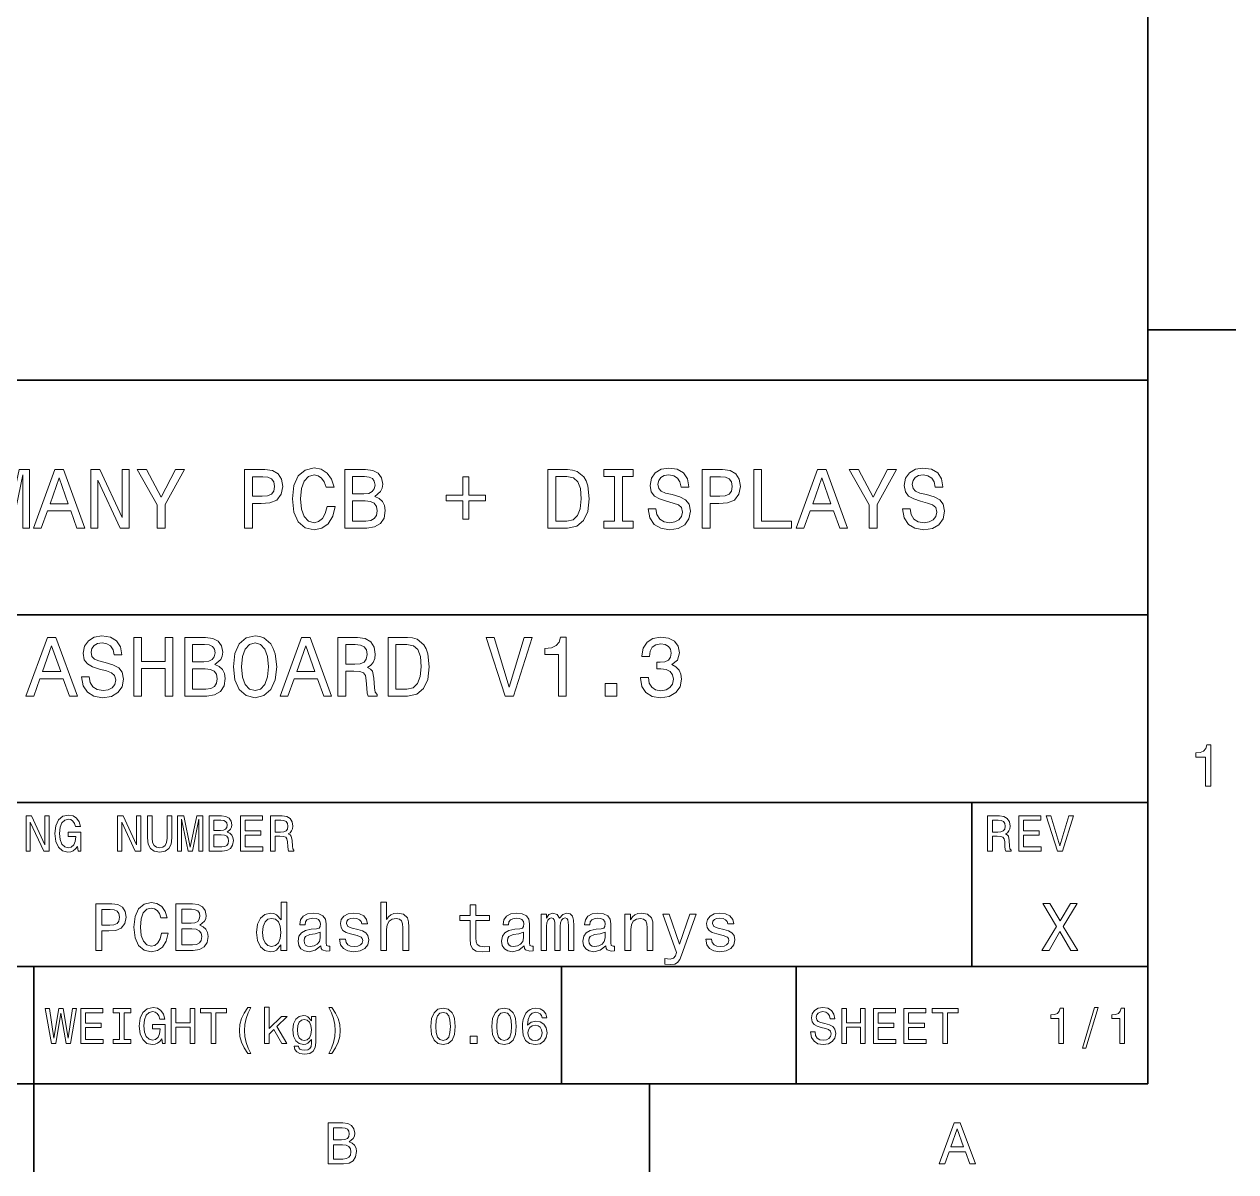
# Model space of a CAD drawing. Extents: x 0 to 420, y 0 to 297.
# Drawn here: x 314.2 to 417.5, y 2.5 to 100.4 of the extents above; entities that cross this region are included whole.
import ezdxf

# ---------------------------------------------------------------- set-up
doc = ezdxf.new("R2010")
doc.units = 0

msp = doc.modelspace()

# ---------------------------------------------------------------- linework, layer by layer
at = {"color": 7, "lineweight": 35}
for p, q in [((410, 10), (410, 287)), ((220, 70), (410, 70)), ((410, 70), (410, 10)), ((285, 50), (410, 50)), ((220, 34), (410, 34)), ((285, 20), (410, 20)), ((10, 10), (410, 10)), ((220, 10), (410, 10))]:
    msp.add_line(p, q, dxfattribs=at)
at = {"color": 7, "lineweight": 35, "ltscale": 0.1875}
for p, q in [((410, 74.300003), (417.5, 74.300003)), ((315, 10), (315, 2.5)), ((367.5, 10), (367.5, 2.5))]:
    msp.add_line(p, q, dxfattribs=at)
at = {"color": 7, "lineweight": 35, "ltscale": 0.35}
msp.add_line((395, 20), (395, 34), dxfattribs=at)
at = {"color": 7, "lineweight": 35, "ltscale": 0.25}
for p, q in [((315, 10), (315, 20)), ((360, 10), (360, 20)), ((380, 10), (380, 20))]:
    msp.add_line(p, q, dxfattribs=at)
at = {"color": 7, "lineweight": 13}
for points in [[(311.001434, 57.381123), (311.556213, 57.381123), (311.556213, 61.920029), (312.492798, 57.381123), (313.112396, 57.381123), (314.041779, 61.920029), (314.041779, 57.381123), (314.60376, 57.381123), (314.60376, 62.381123), (313.724792, 62.381123), (312.802582, 57.971901), (311.887604, 62.381123), (311.001434, 62.381123)], [(314.949585, 57.381123), (315.612396, 57.381123), (316.138336, 58.850864), (318.134003, 58.850864), (318.659943, 57.381123), (319.337189, 57.381123), (317.507202, 62.388329), (316.772339, 62.388329)], [(319.83429, 57.381123), (320.432281, 57.381123), (320.432281, 61.480545), (322.348694, 57.381123), (323.119598, 57.381123), (323.119598, 62.381123), (322.514404, 62.381123), (322.514404, 58.2817), (320.619598, 62.381123), (319.83429, 62.381123)], [(326.188751, 57.381123), (326.188751, 59.405617), (327.831421, 62.388329), (327.082123, 62.388329), (325.850159, 60.018009), (324.60376, 62.388329), (323.804047, 62.388329), (325.518738, 59.362389), (325.518738, 57.381123)], [(332.968292, 57.381123), (333.631134, 57.381123), (333.631134, 59.492073), (334.365997, 59.492073), (335.108063, 59.528095), (335.698853, 59.780258), (336.080688, 60.270172), (336.210388, 60.940201), (336.109497, 61.559795), (335.82132, 62.013687), (335.345825, 62.287464), (334.697418, 62.381123), (332.968292, 62.381123)], [(339.992798, 59.239914), (339.848694, 58.634724), (339.610962, 58.20245), (339.279541, 57.935879), (338.890503, 57.849422), (338.42218, 57.979107), (338.054749, 58.368153), (337.809814, 59.002159), (337.73056, 59.881123), (337.809814, 60.75288), (338.047546, 61.394089), (338.414978, 61.783138), (338.890503, 61.920029), (339.236328, 61.84798), (339.531708, 61.646252), (339.762238, 61.322044), (339.920746, 60.875359), (340.605194, 60.875359), (340.389038, 61.559795), (340.014404, 62.078529), (339.502869, 62.402737), (338.890503, 62.518009), (338.126801, 62.337894), (337.543213, 61.833572), (337.168579, 61.005043), (337.03891, 59.881123), (337.168579, 58.757202), (337.543213, 57.928673), (338.126801, 57.417145), (338.890503, 57.244236), (339.560516, 57.381123), (340.100861, 57.762966), (340.482727, 58.389767), (340.684448, 59.239914)], [(344.063416, 60.082851), (344.567719, 60.500717), (344.697418, 60.7817), (344.740631, 61.127522), (344.646973, 61.667866), (344.365997, 62.056915), (343.912109, 62.294666), (343.278107, 62.381123), (341.498566, 62.381123), (341.498566, 57.381123), (343.378967, 57.381123), (344.049011, 57.481987), (344.546112, 57.777374), (344.855896, 58.245674), (344.963989, 58.879681), (344.899139, 59.304752), (344.726227, 59.65778), (344.445251, 59.917145)], [(360.504333, 62.381123), (358.840057, 62.381123), (358.840057, 57.381123), (360.504333, 57.381123), (361.289642, 57.539623), (361.873199, 58.022331), (362.233429, 58.807636), (362.363129, 59.881123), (362.247864, 60.976223), (362.10376, 61.408501), (361.902039, 61.754322), (361.318451, 62.222622), (360.936615, 62.337894)], [(364.517303, 57.986309), (363.595123, 57.986309), (363.595123, 57.381123), (366.102325, 57.381123), (366.102325, 57.986309), (365.180115, 57.986309), (365.180115, 61.775936), (366.102325, 61.775936), (366.102325, 62.381123), (363.595123, 62.381123), (363.595123, 61.775936), (364.517303, 61.775936)], [(368.047546, 59.030979), (367.391937, 59.030979), (367.536041, 58.267288), (367.896271, 57.70533), (368.451019, 57.366714), (369.200317, 57.244236), (369.942383, 57.359509), (370.497131, 57.67651), (370.850159, 58.17363), (370.979858, 58.82925), (370.871765, 59.420029), (370.569183, 59.801872), (370.079254, 60.054031), (369.423645, 60.241352), (368.861694, 60.378242), (368.494263, 60.536743), (368.285309, 60.767288), (368.220459, 61.127522), (368.285309, 61.451729), (368.472626, 61.696686), (368.760803, 61.862389), (369.157074, 61.920029), (369.560547, 61.84798), (369.877533, 61.653458), (370.086456, 61.32925), (370.187317, 60.889767), (370.842957, 60.889767), (370.842957, 60.904179), (370.727661, 61.581409), (370.389069, 62.085732), (369.855927, 62.402737), (369.135468, 62.510807), (368.487061, 62.402737), (367.982727, 62.100143), (367.658508, 61.631844), (367.543243, 61.026657), (367.636902, 60.486309), (367.910675, 60.118874), (368.342957, 59.873917), (368.933716, 59.6866), (369.517303, 59.520893), (369.956787, 59.362389), (370.223358, 59.131844), (370.317017, 58.757202), (370.23056, 58.375359), (370.007202, 58.087173), (369.66861, 57.907059), (369.229126, 57.849422), (368.739197, 57.928673), (368.364563, 58.159222), (368.126831, 58.533859)], [(372.002899, 57.381123), (372.66571, 57.381123), (372.66571, 59.492073), (373.400574, 59.492073), (374.14267, 59.528095), (374.733429, 59.780258), (375.115295, 60.270172), (375.244965, 60.940201), (375.144104, 61.559795), (374.855927, 62.013687), (374.380432, 62.287464), (373.731995, 62.381123), (372.002899, 62.381123)], [(376.397705, 57.381123), (379.610962, 57.381123), (379.610962, 57.986309), (377.060516, 57.986309), (377.060516, 62.381123), (376.397705, 62.381123)], [(380.007202, 57.381123), (380.670044, 57.381123), (381.195984, 58.850864), (383.19165, 58.850864), (383.71759, 57.381123), (384.394836, 57.381123), (382.56485, 62.388329), (381.829987, 62.388329)], [(386.909241, 57.381123), (386.909241, 59.405617), (388.55188, 62.388329), (387.802612, 62.388329), (386.570618, 60.018009), (385.324219, 62.388329), (384.524506, 62.388329), (386.239197, 59.362389), (386.239197, 57.381123)], [(389.733429, 59.030979), (389.07782, 59.030979), (389.221893, 58.267288), (389.582123, 57.70533), (390.136902, 57.366714), (390.886169, 57.244236), (391.628235, 57.359509), (392.182983, 57.67651), (392.536011, 58.17363), (392.66571, 58.82925), (392.557648, 59.420029), (392.255035, 59.801872), (391.765137, 60.054031), (391.109497, 60.241352), (390.547546, 60.378242), (390.180115, 60.536743), (389.971191, 60.767288), (389.906342, 61.127522), (389.971191, 61.451729), (390.158508, 61.696686), (390.446686, 61.862389), (390.842957, 61.920029), (391.246399, 61.84798), (391.563416, 61.653458), (391.772339, 61.32925), (391.873199, 60.889767), (392.528809, 60.889767), (392.528809, 60.904179), (392.413544, 61.581409), (392.074921, 62.085732), (391.541779, 62.402737), (390.82132, 62.510807), (390.172913, 62.402737), (389.668579, 62.100143), (389.344391, 61.631844), (389.229126, 61.026657), (389.322754, 60.486309), (389.596558, 60.118874), (390.028809, 59.873917), (390.619598, 59.6866), (391.203186, 59.520893), (391.642639, 59.362389), (391.909241, 59.131844), (392.002869, 58.757202), (391.916443, 58.375359), (391.693085, 58.087173), (391.354462, 57.907059), (390.914978, 57.849422), (390.425079, 57.928673), (390.050415, 58.159222), (389.812683, 58.533859)], [(316.368866, 59.463257), (317.139771, 61.667866), (317.910675, 59.463257)], [(334.517303, 61.76873), (334.949585, 61.725502), (335.266571, 61.588615), (335.453888, 61.336452), (335.518738, 60.940201), (335.446686, 60.522331), (335.252167, 60.270172), (334.920746, 60.140488), (334.466858, 60.104465), (333.631134, 60.104465), (333.631134, 61.76873)], [(343.141205, 60.306194), (342.161377, 60.306194), (342.161377, 61.783138), (343.198853, 61.783138), (343.587891, 61.739914), (343.861664, 61.610229), (344.027374, 61.386887), (344.085022, 61.055473), (344.020172, 60.72406), (343.84726, 60.493515), (343.55188, 60.349422)], [(351.585022, 61.761528), (351.585022, 60.198124), (350.158508, 60.198124), (350.158508, 59.701008), (351.585022, 59.701008), (351.585022, 58.137608), (352.089355, 58.137608), (352.089355, 59.701008), (353.508667, 59.701008), (353.508667, 60.198124), (352.089355, 60.198124), (352.089355, 61.761528)], [(360.453888, 61.783138), (361.001465, 61.675072), (361.376099, 61.343658), (361.599426, 60.75288), (361.671478, 59.881123), (361.592224, 59.038181), (361.368896, 58.447407), (360.98703, 58.094379), (360.453888, 57.979107), (359.510101, 57.979107), (359.510101, 61.783138)], [(373.55188, 61.76873), (373.984161, 61.725502), (374.301147, 61.588615), (374.488464, 61.336452), (374.553314, 60.940201), (374.481262, 60.522331), (374.286743, 60.270172), (373.955353, 60.140488), (373.501465, 60.104465), (372.66571, 60.104465), (372.66571, 61.76873)], [(381.426514, 59.463257), (382.197418, 61.667866), (382.968323, 59.463257)], [(343.299713, 57.979107), (342.161377, 57.979107), (342.161377, 59.701008), (343.234863, 59.701008), (343.688751, 59.650574), (344.01297, 59.499279), (344.207489, 59.239914), (344.272339, 58.865273), (344.207489, 58.469017), (344.027374, 58.195244), (343.724792, 58.029537)], [(314.315552, 43.061958), (314.978394, 43.061958), (315.504333, 44.5317), (317.5, 44.5317), (318.02594, 43.061958), (318.703156, 43.061958), (316.873199, 48.069164), (316.138336, 48.069164)], [(319.70462, 44.711815), (319.048981, 44.711815), (319.193085, 43.948124), (319.553314, 43.386166), (320.108063, 43.04755), (320.857361, 42.925072), (321.599426, 43.040344), (322.154175, 43.357346), (322.507202, 43.854465), (322.636902, 44.510086), (322.528809, 45.100864), (322.226227, 45.482708), (321.736298, 45.734871), (321.080688, 45.922188), (320.518738, 46.059074), (320.151306, 46.217579), (319.942352, 46.448124), (319.877533, 46.808357), (319.942352, 47.132565), (320.129669, 47.377522), (320.417877, 47.543228), (320.814117, 47.600864), (321.21759, 47.528816), (321.534576, 47.334293), (321.74353, 47.010086), (321.844391, 46.570602), (322.5, 46.570602), (322.5, 46.585014), (322.384735, 47.262245), (322.046112, 47.766571), (321.51297, 48.083572), (320.792511, 48.191643), (320.144104, 48.083572), (319.639771, 47.780979), (319.315552, 47.312679), (319.200287, 46.707493), (319.293945, 46.167145), (319.567719, 45.799709), (320, 45.554752), (320.59079, 45.367435), (321.174347, 45.201729), (321.613831, 45.043228), (321.880402, 44.812679), (321.97406, 44.438038), (321.887604, 44.056194), (321.664276, 43.768009), (321.325653, 43.587894), (320.886169, 43.530258), (320.39624, 43.609509), (320.021606, 43.840057), (319.783875, 44.214695)], [(323.508636, 43.061958), (324.17868, 43.061958), (324.17868, 45.41066), (326.181549, 45.41066), (326.181549, 43.061958), (326.844391, 43.061958), (326.844391, 48.061958), (326.181549, 48.061958), (326.181549, 46.023052), (324.17868, 46.023052), (324.17868, 48.061958), (323.508636, 48.061958)], [(330.417877, 45.763687), (330.92218, 46.181557), (331.05188, 46.462536), (331.095093, 46.808357), (331.001434, 47.348701), (330.720459, 47.737751), (330.266571, 47.975502), (329.632568, 48.061958), (327.853027, 48.061958), (327.853027, 43.061958), (329.733429, 43.061958), (330.403442, 43.162823), (330.900574, 43.458214), (331.210388, 43.92651), (331.318451, 44.560516), (331.253601, 44.985588), (331.080688, 45.338615), (330.799713, 45.59798)], [(332.002869, 45.561958), (332.132568, 44.438038), (332.507202, 43.609509), (333.09079, 43.09798), (333.854462, 42.925072), (334.610962, 43.09798), (335.201721, 43.609509), (335.569153, 44.438038), (335.706055, 45.561958), (335.569153, 46.678673), (335.410675, 47.132565), (335.201721, 47.507202), (334.610962, 48.01873), (334.250732, 48.148415), (333.854462, 48.198845), (333.083557, 48.01873), (332.5, 47.514408), (332.132568, 46.685879)], [(332.694519, 45.561958), (332.773773, 46.433716), (333.011536, 47.074928), (333.378967, 47.463974), (333.854462, 47.600864), (334.322754, 47.463974), (334.690186, 47.067722), (334.927948, 46.42651), (335.014404, 45.561958), (334.927948, 44.690201), (334.690186, 44.048988), (334.322754, 43.659943), (333.854462, 43.530258), (333.378967, 43.659943), (333.011536, 44.048988), (332.773773, 44.682995)], [(336.001434, 43.061958), (336.664276, 43.061958), (337.190186, 44.5317), (339.185883, 44.5317), (339.711823, 43.061958), (340.389038, 43.061958), (338.559082, 48.069164), (337.824219, 48.069164)], [(340.92218, 43.061958), (341.592224, 43.061958), (341.592224, 45.172909), (342.276672, 45.172909), (342.780975, 45.151295), (343.097992, 45.05043), (343.270905, 44.812679), (343.342926, 44.387608), (343.378967, 43.739193), (343.42218, 43.314121), (343.508636, 43.061958), (344.265137, 43.061958), (344.265137, 43.198845), (344.099426, 43.400574), (344.041779, 43.775215), (343.991364, 44.58213), (343.868866, 45.180115), (343.703186, 45.367435), (343.443787, 45.504322), (343.731995, 45.684437), (343.933716, 45.9366), (344.063416, 46.253601), (344.106628, 46.635445), (344.005768, 47.240631), (343.71759, 47.694523), (343.242065, 47.9683), (342.593658, 48.061958), (340.92218, 48.061958)], [(346.858795, 48.061958), (345.194519, 48.061958), (345.194519, 43.061958), (346.858795, 43.061958), (347.644104, 43.220459), (348.227661, 43.703167), (348.587891, 44.488472), (348.71759, 45.561958), (348.602295, 46.657059), (348.458221, 47.089336), (348.25647, 47.435158), (347.672913, 47.903458), (347.291077, 48.01873)], [(356.793945, 48.069164), (355.540344, 43.811237), (354.250732, 48.069164), (353.566284, 48.069164), (355.180115, 43.061958), (355.900574, 43.061958), (357.478394, 48.069164)], [(359.747833, 43.061958), (360.403473, 43.061958), (360.403473, 48.09798), (359.913544, 48.09798), (359.783875, 47.658501), (359.524506, 47.36311), (359.128235, 47.190201), (358.580688, 47.132565), (358.580688, 46.621037), (359.747833, 46.621037)], [(366.736328, 44.632565), (366.736328, 44.58213), (366.851593, 43.890488), (367.190216, 43.371758), (367.723358, 43.040344), (368.429413, 42.917866), (369.17868, 43.040344), (369.740631, 43.357346), (370.100861, 43.861671), (370.23056, 44.510086), (370.172913, 44.935158), (370.014404, 45.280979), (369.755066, 45.54755), (369.409241, 45.742073), (369.877533, 46.131123), (370.043243, 46.750717), (369.935181, 47.312679), (369.625366, 47.737751), (369.121033, 48.004322), (368.429413, 48.09798), (367.780975, 47.982708), (367.283875, 47.665703), (366.959656, 47.161381), (366.851593, 46.491352), (366.851593, 46.440922), (367.492798, 46.440922), (367.550446, 46.902016), (367.737762, 47.233429), (368.040344, 47.435158), (368.465424, 47.507202), (368.840057, 47.449566), (369.113831, 47.298271), (369.279541, 47.053314), (369.344391, 46.721901), (369.279541, 46.368874), (369.106628, 46.131123), (368.804047, 45.98703), (368.393372, 45.943802), (368.112396, 45.951008), (368.112396, 45.381844), (368.465424, 45.396252), (368.919312, 45.331409), (369.257935, 45.158501), (369.459656, 44.877522), (369.531708, 44.510086), (369.452454, 44.092216), (369.24353, 43.782421), (368.912109, 43.587894), (368.472626, 43.523052), (368.018738, 43.5951), (367.687317, 43.811237), (367.478394, 44.157059), (367.399139, 44.632565)], [(315.734863, 45.144093), (316.505768, 47.348701), (317.276672, 45.144093)], [(329.495667, 45.98703), (328.515839, 45.98703), (328.515839, 47.463974), (329.553314, 47.463974), (329.942352, 47.420746), (330.216125, 47.291065), (330.381836, 47.067722), (330.439484, 46.736309), (330.374634, 46.4049), (330.201721, 46.174351), (329.906342, 46.030258)], [(337.420746, 45.144093), (338.19165, 47.348701), (338.962524, 45.144093)], [(342.406342, 47.449566), (342.845825, 47.406338), (343.155609, 47.269451), (343.350159, 47.017288), (343.414978, 46.621037), (343.342926, 46.203167), (343.148407, 45.951008), (342.817017, 45.821323), (342.363098, 45.785301), (341.592224, 45.785301), (341.592224, 47.449566)], [(346.80835, 47.463974), (347.355896, 47.355907), (347.73056, 47.024494), (347.953888, 46.433716), (348.02594, 45.561958), (347.946686, 44.719017), (347.723328, 44.128242), (347.341492, 43.775215), (346.80835, 43.659943), (345.864563, 43.659943), (345.864563, 47.463974)], [(329.654175, 43.659943), (328.515839, 43.659943), (328.515839, 45.381844), (329.589325, 45.381844), (330.043213, 45.331409), (330.367432, 45.180115), (330.561951, 44.92075), (330.626801, 44.546108), (330.561951, 44.149853), (330.381836, 43.87608), (330.079254, 43.710373)], [(363.71759, 43.061958), (364.711823, 43.061958), (364.711823, 44.135445), (363.71759, 44.135445)], [(414.909241, 35.366787), (415.368164, 35.366787), (415.368164, 38.892002), (415.025208, 38.892002), (414.934448, 38.584366), (414.752899, 38.377594), (414.475525, 38.256557), (414.092224, 38.216209), (414.092224, 37.858143), (414.909241, 37.858143)], [(314.327087, 29.837175), (314.685883, 29.837175), (314.685883, 32.296829), (315.835724, 29.837175), (316.298279, 29.837175), (316.298279, 32.837177), (315.93515, 32.837177), (315.93515, 30.377522), (314.798279, 32.837177), (314.327087, 32.837177)], [(318.706055, 30.239193), (318.779541, 29.837175), (318.995667, 29.837175), (318.995667, 31.458214), (317.902008, 31.458214), (317.902008, 31.090778), (318.576355, 31.090778), (318.576355, 31.06484), (318.524506, 30.667147), (318.386169, 30.373198), (318.174347, 30.187319), (317.910675, 30.126801), (317.616699, 30.204611), (317.387604, 30.43804), (317.240631, 30.822765), (317.188751, 31.350143), (317.236298, 31.873199), (317.383301, 32.257923), (317.616699, 32.491356), (317.932281, 32.573486), (318.148407, 32.530258), (318.325653, 32.409222), (318.455322, 32.206051), (318.528809, 31.933718), (318.956787, 31.933718), (318.844391, 32.348701), (318.632568, 32.659943), (318.33429, 32.850143), (317.958221, 32.919308), (317.465424, 32.811237), (317.093658, 32.495678), (316.855896, 31.998558), (316.773773, 31.337175), (316.855896, 30.671469), (317.093658, 30.174351), (317.443817, 29.858789), (317.884735, 29.755043), (318.131134, 29.789625), (318.351593, 29.87608), (318.541779, 30.027376)], [(322.134003, 29.837175), (322.492798, 29.837175), (322.492798, 32.296829), (323.642639, 29.837175), (324.105194, 29.837175), (324.105194, 32.837177), (323.742065, 32.837177), (323.742065, 30.377522), (322.605194, 32.837177), (322.134003, 32.837177)], [(324.688751, 30.978386), (324.749268, 30.43804), (324.939484, 30.053314), (325.259369, 29.832853), (325.721893, 29.755043), (326.180115, 29.832853), (326.5, 30.053314), (326.690216, 30.433718), (326.755035, 30.978386), (326.755035, 32.837177), (326.353027, 32.837177), (326.353027, 30.956772), (326.314117, 30.589336), (326.197418, 30.325647), (325.998566, 30.170029), (325.721893, 30.118155), (325.436615, 30.170029), (325.237762, 30.325647), (325.121033, 30.585014), (325.086456, 30.956772), (325.086456, 32.837177), (324.688751, 32.837177)], [(327.24353, 29.837175), (327.576385, 29.837175), (327.576385, 32.56052), (328.138336, 29.837175), (328.510101, 29.837175), (329.067719, 32.56052), (329.067719, 29.837175), (329.404907, 29.837175), (329.404907, 32.837177), (328.877533, 32.837177), (328.324219, 30.191643), (327.775208, 32.837177), (327.24353, 32.837177)], [(331.466858, 31.458214), (331.76947, 31.708933), (331.84726, 31.877522), (331.873199, 32.085014), (331.817017, 32.409222), (331.648407, 32.642651), (331.376099, 32.785301), (330.995667, 32.837177), (329.927948, 32.837177), (329.927948, 29.837175), (331.056213, 29.837175), (331.458221, 29.897694), (331.7565, 30.074928), (331.942383, 30.355907), (332.007202, 30.736311), (331.968292, 30.991354), (331.864563, 31.203169), (331.695984, 31.358789)], [(330.913544, 31.592218), (330.325653, 31.592218), (330.325653, 32.478386), (330.94812, 32.478386), (331.181549, 32.45245), (331.345825, 32.374641), (331.445251, 32.240635), (331.479828, 32.041786), (331.440918, 31.842939), (331.337189, 31.704611), (331.159943, 31.618155)], [(332.621033, 29.837175), (334.523071, 29.837175), (334.523071, 30.200287), (333.018738, 30.200287), (333.018738, 31.216139), (334.358795, 31.216139), (334.358795, 31.574928), (333.018738, 31.574928), (333.018738, 32.474064), (334.488464, 32.474064), (334.488464, 32.837177), (332.621033, 32.837177)], [(335.167145, 29.837175), (335.569153, 29.837175), (335.569153, 31.103746), (335.979828, 31.103746), (336.28241, 31.090778), (336.472626, 31.030258), (336.576385, 30.887608), (336.619598, 30.632565), (336.641205, 30.243515), (336.667145, 29.988472), (336.719025, 29.837175), (337.172913, 29.837175), (337.172913, 29.919308), (337.073486, 30.040346), (337.03891, 30.265129), (337.008636, 30.749279), (336.93515, 31.108068), (336.835754, 31.220461), (336.680115, 31.302593), (336.853027, 31.410662), (336.97406, 31.561958), (337.05188, 31.752161), (337.07782, 31.981268), (337.017303, 32.344379), (336.844391, 32.616714), (336.559082, 32.780979), (336.170044, 32.837177), (335.167145, 32.837177)], [(336.057648, 32.469742), (336.32132, 32.443802), (336.507202, 32.361671), (336.623932, 32.210373), (336.662842, 31.972622), (336.619598, 31.721901), (336.502899, 31.570604), (336.304047, 31.492796), (336.031708, 31.471182), (335.569153, 31.471182), (335.569153, 32.469742)], [(396.337189, 29.837175), (396.739197, 29.837175), (396.739197, 31.103746), (397.149841, 31.103746), (397.452454, 31.090778), (397.642639, 31.030258), (397.746399, 30.887608), (397.789612, 30.632565), (397.811249, 30.243515), (397.837189, 29.988472), (397.889038, 29.837175), (398.342926, 29.837175), (398.342926, 29.919308), (398.24353, 30.040346), (398.208923, 30.265129), (398.17868, 30.749279), (398.105194, 31.108068), (398.005768, 31.220461), (397.850159, 31.302593), (398.023041, 31.410662), (398.144104, 31.561958), (398.221893, 31.752161), (398.247833, 31.981268), (398.187317, 32.344379), (398.014404, 32.616714), (397.729095, 32.780979), (397.340057, 32.837177), (396.337189, 32.837177)], [(397.227661, 32.469742), (397.491364, 32.443802), (397.677246, 32.361671), (397.793945, 32.210373), (397.832855, 31.972622), (397.789612, 31.721901), (397.672913, 31.570604), (397.47406, 31.492796), (397.201721, 31.471182), (396.739197, 31.471182), (396.739197, 32.469742)], [(398.995667, 29.837175), (400.897705, 29.837175), (400.897705, 30.200287), (399.393372, 30.200287), (399.393372, 31.216139), (400.733429, 31.216139), (400.733429, 31.574928), (399.393372, 31.574928), (399.393372, 32.474064), (400.863098, 32.474064), (400.863098, 32.837177), (398.995667, 32.837177)], [(403.257935, 32.841499), (402.505768, 30.286743), (401.731995, 32.841499), (401.32132, 32.841499), (402.289612, 29.837175), (402.721893, 29.837175), (403.668579, 32.841499)], [(331.008636, 30.195965), (330.325653, 30.195965), (330.325653, 31.229107), (330.969757, 31.229107), (331.242065, 31.198847), (331.436615, 31.108068), (331.553314, 30.95245), (331.592224, 30.727665), (331.553314, 30.489914), (331.445251, 30.325647), (331.263702, 30.226225)], [(320.260803, 21.360231), (320.791046, 21.360231), (320.791046, 23.048992), (321.378967, 23.048992), (321.972626, 23.07781), (322.445221, 23.279539), (322.750702, 23.671471), (322.854462, 24.207493), (322.773773, 24.703171), (322.543213, 25.066284), (322.162811, 25.285303), (321.644073, 25.360231), (320.260803, 25.360231)], [(321.5, 24.870317), (321.845825, 24.835735), (322.099426, 24.726225), (322.249268, 24.524496), (322.301147, 24.207493), (322.2435, 23.873199), (322.087891, 23.671471), (321.822754, 23.567724), (321.459656, 23.538906), (320.791046, 23.538906), (320.791046, 24.870317)], [(325.880402, 22.847263), (325.765106, 22.363113), (325.574921, 22.017292), (325.309784, 21.804035), (324.998535, 21.734871), (324.623901, 21.838617), (324.329956, 22.149857), (324.134003, 22.657061), (324.070587, 23.360231), (324.134003, 24.057638), (324.324188, 24.570606), (324.618134, 24.881845), (324.998535, 24.991356), (325.275208, 24.933718), (325.511505, 24.772335), (325.695953, 24.51297), (325.822754, 24.155621), (326.3703, 24.155621), (326.197388, 24.703171), (325.897675, 25.118156), (325.488464, 25.377522), (324.998535, 25.469742), (324.387604, 25.325649), (323.920746, 24.922192), (323.621033, 24.259367), (323.517273, 23.360231), (323.621033, 22.461096), (323.920746, 21.798271), (324.387604, 21.38905), (324.998535, 21.250721), (325.534576, 21.360231), (325.966858, 21.665707), (326.272339, 22.167149), (326.433716, 22.847263)], [(329.136871, 23.521614), (329.540344, 23.855909), (329.644073, 24.080692), (329.67865, 24.357349), (329.603729, 24.789627), (329.378967, 25.100864), (329.015839, 25.291067), (328.508636, 25.360231), (327.084991, 25.360231), (327.084991, 21.360231), (328.589325, 21.360231), (329.125366, 21.440924), (329.523041, 21.677235), (329.770874, 22.051874), (329.85733, 22.559078), (329.805481, 22.899136), (329.667145, 23.181557), (329.442352, 23.38905)], [(328.399139, 23.700289), (327.615265, 23.700289), (327.615265, 24.881845), (328.445221, 24.881845), (328.75647, 24.847263), (328.975494, 24.743517), (329.108063, 24.564842), (329.154175, 24.299713), (329.102295, 24.034582), (328.963959, 23.850145), (328.727661, 23.734871)], [(336.064819, 21.838617), (336.064819, 21.360231), (336.572021, 21.360231), (336.572021, 25.49856), (336.070587, 25.49856), (336.070587, 23.98271), (335.684418, 24.42075), (335.44812, 24.524496), (335.177216, 24.564842), (334.687317, 24.449568), (334.306915, 24.126802), (334.059082, 23.60807), (333.972626, 22.910664), (334.059082, 22.213257), (334.306915, 21.688761), (334.687317, 21.360231), (335.177216, 21.250721), (335.44812, 21.291067), (335.690186, 21.394814)], [(344.572021, 21.360231), (345.079254, 21.360231), (345.079254, 23.146975), (345.131104, 23.556196), (345.298248, 23.855909), (345.557617, 24.040346), (345.903442, 24.10951), (346.180115, 24.051874), (346.353027, 23.896254), (346.439484, 23.636889), (346.468292, 23.291067), (346.468292, 21.360231), (346.975494, 21.360231), (346.975494, 23.394814), (346.952454, 23.804035), (346.848694, 24.144093), (346.508636, 24.455332), (345.978363, 24.564842), (345.690186, 24.524496), (345.442352, 24.414986), (345.234863, 24.242075), (345.079254, 24.005764), (345.079254, 25.49856), (344.572021, 25.49856)], [(352.19162, 23.91931), (352.19162, 22.368877), (352.226196, 21.867435), (352.387604, 21.521614), (352.710358, 21.319885), (353.257904, 21.250721), (353.85733, 21.279539), (353.85733, 21.717581), (353.419312, 21.682999), (353.021606, 21.729107), (352.80835, 21.873199), (352.716125, 22.115274), (352.698822, 22.455332), (352.698822, 23.91931), (353.85733, 23.91931), (353.85733, 24.351585), (352.698822, 24.351585), (352.698822, 25.256485), (352.19162, 25.256485), (352.19162, 24.351585), (351.315552, 24.351585), (351.315552, 23.91931)], [(400.972626, 21.360231), (401.57782, 21.360231), (402.494232, 22.979828), (403.427948, 21.360231), (404.03891, 21.360231), (402.788177, 23.417868), (403.975525, 25.365995), (403.393372, 25.365995), (402.511536, 23.884727), (401.646973, 25.365995), (401.041779, 25.365995), (402.223358, 23.412106)], [(335.263672, 24.10951), (335.597961, 24.02882), (335.851563, 23.804035), (336.001434, 23.429396), (336.059082, 22.910664), (336.001434, 22.386168), (335.851563, 22.011528), (335.597961, 21.780981), (335.263672, 21.706053), (334.946686, 21.780981), (334.70459, 22.011528), (334.543213, 22.391932), (334.491333, 22.910664), (334.543213, 23.423632), (334.70459, 23.798271), (334.946686, 24.02882)], [(339.471161, 21.763689), (339.471161, 21.746399), (339.5, 21.550432), (339.586456, 21.412104), (339.949554, 21.302595), (340.231995, 21.348703), (340.231995, 21.740635), (340.110931, 21.723343), (339.949554, 21.798271), (339.920746, 22.02882), (339.920746, 23.631124), (339.851563, 24.040346), (339.649841, 24.328531), (339.298248, 24.501442), (338.802582, 24.564842), (338.31842, 24.495678), (337.96109, 24.299713), (337.736298, 23.994238), (337.661377, 23.590778), (337.661377, 23.556196), (338.116699, 23.556196), (338.157043, 23.798271), (338.283844, 23.971182), (338.491333, 24.074928), (338.785278, 24.115274), (339.067719, 24.086456), (339.26944, 24), (339.390472, 23.850145), (339.430817, 23.642653), (339.407776, 23.400578), (339.315552, 23.279539), (339.084991, 23.221903), (338.65274, 23.175793), (338.157043, 23.072046), (337.805481, 22.887609), (337.597961, 22.599424), (337.534576, 22.172911), (337.592224, 21.792507), (337.770874, 21.510088), (338.059082, 21.331413), (338.456757, 21.268013), (338.992798, 21.38905)], [(342.618134, 23.164267), (342.128235, 23.279539), (341.765106, 23.412106), (341.644073, 23.682999), (341.67865, 23.873199), (341.799713, 24.011528), (341.995667, 24.097984), (342.278076, 24.132565), (342.548981, 24.097984), (342.762238, 23.994238), (342.900574, 23.838617), (342.958191, 23.631124), (343.453888, 23.631124), (343.453888, 23.642653), (343.367432, 24.017292), (343.131104, 24.311239), (342.762238, 24.495678), (342.278076, 24.564842), (341.788177, 24.495678), (341.430817, 24.305477), (341.206055, 24.023056), (341.136871, 23.665707), (341.188751, 23.319885), (341.350128, 23.07781), (341.615265, 22.9049), (342.001434, 22.783863), (342.566284, 22.645535), (342.912109, 22.501442), (343.004303, 22.386168), (343.038879, 22.213257), (342.98703, 22), (342.848694, 21.838617), (342.623901, 21.734871), (342.324188, 21.700289), (342.007202, 21.734871), (341.776642, 21.855909), (341.621033, 22.051874), (341.557617, 22.322767), (341.067719, 22.322767), (341.148407, 21.861671), (341.384705, 21.527378), (341.759369, 21.325649), (342.278076, 21.250721), (342.819885, 21.325649), (343.21756, 21.527378), (343.459656, 21.850145), (343.546112, 22.270895), (343.482697, 22.634007), (343.304016, 22.881845), (343.010071, 23.043228)], [(356.819885, 21.763689), (356.819885, 21.746399), (356.848694, 21.550432), (356.93515, 21.412104), (357.298248, 21.302595), (357.580688, 21.348703), (357.580688, 21.740635), (357.459656, 21.723343), (357.298248, 21.798271), (357.26944, 22.02882), (357.26944, 23.631124), (357.200287, 24.040346), (356.998535, 24.328531), (356.646973, 24.501442), (356.151276, 24.564842), (355.667145, 24.495678), (355.309784, 24.299713), (355.084991, 23.994238), (355.010071, 23.590778), (355.010071, 23.556196), (355.465393, 23.556196), (355.505737, 23.798271), (355.632568, 23.971182), (355.840057, 24.074928), (356.134003, 24.115274), (356.416412, 24.086456), (356.618134, 24), (356.739197, 23.850145), (356.779541, 23.642653), (356.75647, 23.400578), (356.664246, 23.279539), (356.433716, 23.221903), (356.001434, 23.175793), (355.505737, 23.072046), (355.154175, 22.887609), (354.946686, 22.599424), (354.88327, 22.172911), (354.940918, 21.792507), (355.119568, 21.510088), (355.407776, 21.331413), (355.80545, 21.268013), (356.341492, 21.38905)], [(358.249268, 21.360231), (358.716125, 21.360231), (358.716125, 23.429396), (358.744934, 23.740635), (358.83139, 23.965418), (358.963959, 24.097984), (359.136871, 24.149857), (359.275208, 24.103746), (359.367432, 23.988474), (359.413544, 23.792507), (359.430817, 23.533142), (359.430817, 21.360231), (359.868866, 21.360231), (359.868866, 23.429396), (359.897675, 23.734871), (359.984131, 23.959656), (360.122467, 24.097984), (360.29538, 24.149857), (360.433716, 24.103746), (360.52594, 23.988474), (360.583557, 23.533142), (360.583557, 21.360231), (361.050415, 21.360231), (361.050415, 23.49856), (361.021606, 23.942364), (360.929382, 24.282421), (360.744934, 24.489914), (360.445221, 24.564842), (360.093658, 24.449568), (359.822754, 24.115274), (359.609497, 24.443806), (359.252136, 24.564842), (358.923615, 24.449568), (358.698853, 24.126802), (358.698853, 24.455332), (358.249268, 24.455332)], [(363.759338, 21.763689), (363.759338, 21.746399), (363.788177, 21.550432), (363.874634, 21.412104), (364.237732, 21.302595), (364.520172, 21.348703), (364.520172, 21.740635), (364.399109, 21.723343), (364.237732, 21.798271), (364.208923, 22.02882), (364.208923, 23.631124), (364.139771, 24.040346), (363.938019, 24.328531), (363.586456, 24.501442), (363.090759, 24.564842), (362.606628, 24.495678), (362.249268, 24.299713), (362.024475, 23.994238), (361.949554, 23.590778), (361.949554, 23.556196), (362.404877, 23.556196), (362.445251, 23.798271), (362.572021, 23.971182), (362.779541, 24.074928), (363.073486, 24.115274), (363.355896, 24.086456), (363.557617, 24), (363.67865, 23.850145), (363.718994, 23.642653), (363.695953, 23.400578), (363.603729, 23.279539), (363.373199, 23.221903), (362.940918, 23.175793), (362.445251, 23.072046), (362.093658, 22.887609), (361.886169, 22.599424), (361.822754, 22.172911), (361.880402, 21.792507), (362.059082, 21.510088), (362.34726, 21.331413), (362.744934, 21.268013), (363.280975, 21.38905)], [(365.390472, 21.360231), (365.897675, 21.360231), (365.897675, 23.146975), (365.949554, 23.556196), (366.116699, 23.855909), (366.376068, 24.040346), (366.721893, 24.10951), (366.998535, 24.051874), (367.171448, 23.896254), (367.257904, 23.636889), (367.286743, 23.291067), (367.286743, 21.360231), (367.793945, 21.360231), (367.793945, 23.394814), (367.770874, 23.804035), (367.667145, 24.144093), (367.327087, 24.455332), (366.796814, 24.564842), (366.502869, 24.524496), (366.255035, 24.414986), (366.041779, 24.230549), (365.874634, 23.98271), (365.874634, 24.455332), (365.390472, 24.455332)], [(370.940918, 24.455332), (370.053314, 21.907782), (369.182983, 24.455332), (368.629669, 24.455332), (369.805481, 21.187321), (369.701721, 20.899136), (369.540344, 20.703171), (369.26944, 20.639771), (368.802582, 20.697407), (368.802582, 20.207493), (369.292511, 20.161385), (369.644073, 20.207493), (369.891907, 20.351585), (370.070587, 20.599424), (370.226227, 20.962538), (371.482697, 24.455332)], [(373.845825, 23.164267), (373.355896, 23.279539), (372.992798, 23.412106), (372.871765, 23.682999), (372.906342, 23.873199), (373.027374, 24.011528), (373.223328, 24.097984), (373.505768, 24.132565), (373.776642, 24.097984), (373.989899, 23.994238), (374.128235, 23.838617), (374.185883, 23.631124), (374.681549, 23.631124), (374.681549, 23.642653), (374.595093, 24.017292), (374.358795, 24.311239), (373.989899, 24.495678), (373.505768, 24.564842), (373.015839, 24.495678), (372.658508, 24.305477), (372.433716, 24.023056), (372.364563, 23.665707), (372.416412, 23.319885), (372.57782, 23.07781), (372.842926, 22.9049), (373.229095, 22.783863), (373.793945, 22.645535), (374.139771, 22.501442), (374.231995, 22.386168), (374.266571, 22.213257), (374.214691, 22), (374.076355, 21.838617), (373.851563, 21.734871), (373.55188, 21.700289), (373.234863, 21.734871), (373.004303, 21.855909), (372.848694, 22.051874), (372.785309, 22.322767), (372.29538, 22.322767), (372.376068, 21.861671), (372.612396, 21.527378), (372.98703, 21.325649), (373.505768, 21.250721), (374.047546, 21.325649), (374.445251, 21.527378), (374.687317, 21.850145), (374.773773, 22.270895), (374.710358, 22.634007), (374.531677, 22.881845), (374.237732, 23.043228)], [(328.52594, 21.838617), (327.615265, 21.838617), (327.615265, 23.216139), (328.47406, 23.216139), (328.837158, 23.175793), (329.096527, 23.054756), (329.252136, 22.847263), (329.304016, 22.547552), (329.252136, 22.230549), (329.108063, 22.011528), (328.865997, 21.878963)], [(339.413544, 22.443806), (339.34436, 22.144093), (339.159943, 21.913546), (338.88327, 21.763689), (338.543213, 21.711817), (338.324188, 21.740635), (338.168579, 21.832853), (338.070587, 21.994238), (338.041779, 22.219021), (338.064819, 22.42075), (338.157043, 22.564842), (338.52594, 22.726225), (338.992798, 22.795389), (339.413544, 22.933718)], [(356.762238, 22.443806), (356.693054, 22.144093), (356.508636, 21.913546), (356.231964, 21.763689), (355.891907, 21.711817), (355.672913, 21.740635), (355.517273, 21.832853), (355.419312, 21.994238), (355.390472, 22.219021), (355.413544, 22.42075), (355.505737, 22.564842), (355.874634, 22.726225), (356.341492, 22.795389), (356.762238, 22.933718)], [(363.701721, 22.443806), (363.632568, 22.144093), (363.44812, 21.913546), (363.171448, 21.763689), (362.83139, 21.711817), (362.612366, 21.740635), (362.456757, 21.832853), (362.358765, 21.994238), (362.329956, 22.219021), (362.353027, 22.42075), (362.445251, 22.564842), (362.814117, 22.726225), (363.280975, 22.795389), (363.701721, 22.933718)], [(316.484161, 13.428675), (316.864563, 13.428675), (317.296844, 16.030981), (317.742065, 13.428675), (318.105194, 13.428675), (318.632568, 16.432999), (318.286743, 16.432999), (317.914978, 13.878242), (317.48703, 16.432999), (317.110962, 16.432999), (316.69165, 13.878242), (316.319885, 16.432999), (315.965424, 16.432999)], [(318.995667, 13.428675), (320.897705, 13.428675), (320.897705, 13.791787), (319.393372, 13.791787), (319.393372, 14.807637), (320.733429, 14.807637), (320.733429, 15.166427), (319.393372, 15.166427), (319.393372, 16.065563), (320.863098, 16.065563), (320.863098, 16.428675), (318.995667, 16.428675)], [(322.306915, 13.791787), (321.753601, 13.791787), (321.753601, 13.428675), (323.257935, 13.428675), (323.257935, 13.791787), (322.70462, 13.791787), (322.70462, 16.065563), (323.257935, 16.065563), (323.257935, 16.428675), (321.753601, 16.428675), (321.753601, 16.065563), (322.306915, 16.065563)], [(325.899139, 13.830692), (325.972626, 13.428675), (326.188751, 13.428675), (326.188751, 15.049712), (325.095093, 15.049712), (325.095093, 14.682277), (325.76944, 14.682277), (325.76944, 14.656341), (325.71759, 14.258646), (325.579254, 13.964698), (325.367432, 13.778819), (325.10376, 13.7183), (324.809814, 13.79611), (324.580688, 14.029539), (324.433716, 14.414266), (324.381836, 14.941643), (324.429382, 15.464698), (324.576355, 15.849424), (324.809814, 16.082853), (325.125366, 16.164986), (325.341492, 16.121758), (325.518738, 16.000721), (325.648407, 15.797551), (325.721893, 15.525217), (326.149841, 15.525217), (326.037476, 15.940203), (325.825653, 16.251442), (325.527374, 16.441643), (325.151306, 16.510807), (324.658508, 16.402739), (324.286743, 16.087177), (324.048981, 15.590058), (323.966858, 14.928675), (324.048981, 14.262969), (324.286743, 13.76585), (324.636902, 13.450289), (325.07782, 13.346542), (325.324219, 13.381124), (325.544678, 13.46758), (325.734863, 13.618876)], [(326.707489, 13.428675), (327.109497, 13.428675), (327.109497, 14.837896), (328.311249, 14.837896), (328.311249, 13.428675), (328.708923, 13.428675), (328.708923, 16.428675), (328.311249, 16.428675), (328.311249, 15.205332), (327.109497, 15.205332), (327.109497, 16.428675), (326.707489, 16.428675)], [(330.113831, 13.428675), (330.511536, 13.428675), (330.511536, 16.065563), (331.419312, 16.065563), (331.419312, 16.428675), (329.201721, 16.428675), (329.201721, 16.065563), (330.113831, 16.065563)], [(333.23056, 12.59438), (333.502869, 12.59438), (333.25647, 13.052594), (333.083588, 13.532421), (332.975494, 14.038185), (332.940918, 14.548271), (332.975494, 15.058358), (333.083588, 15.559799), (333.25647, 16.043949), (333.502869, 16.502163), (333.23056, 16.502163), (332.914978, 16.026657), (332.694519, 15.555476), (332.56485, 15.06268), (332.52594, 14.548271), (332.56485, 14.029539), (332.694519, 13.541066), (332.914978, 13.069885)], [(334.674347, 13.428675), (335.054749, 13.428675), (335.054749, 14.245678), (335.452454, 14.630404), (336.135437, 13.428675), (336.563416, 13.428675), (335.711823, 14.894093), (336.585022, 15.75), (336.105194, 15.75), (335.054749, 14.703891), (335.054749, 16.532421), (334.674347, 16.532421)], [(339.031708, 13.532421), (339.031708, 15.75), (338.668579, 15.75), (338.668579, 15.373919), (338.370331, 15.715418), (338.188751, 15.801874), (337.985596, 15.832133), (337.618164, 15.745678), (337.332855, 15.503603), (337.146973, 15.114553), (337.082123, 14.591499), (337.146973, 14.064121), (337.332855, 13.675073), (337.618164, 13.428675), (337.985596, 13.346542), (338.193085, 13.376801), (338.365997, 13.454611), (338.668579, 13.783141), (338.668579, 13.454611), (338.634003, 13.195246), (338.53891, 13.009366), (338.357361, 12.901298), (338.085022, 12.862392), (337.84726, 12.888329), (337.67868, 12.953171), (337.579254, 13.065562), (337.548981, 13.216859), (337.181549, 13.216859), (337.181549, 13.199568), (337.237762, 12.922911), (337.410675, 12.715418), (337.687317, 12.581412), (338.063416, 12.533862), (338.51297, 12.598703), (338.811249, 12.78026), (338.979828, 13.095821)], [(340.410675, 12.59438), (340.721893, 13.069885), (340.942352, 13.541066), (341.072052, 14.029539), (341.115265, 14.548271), (341.072052, 15.06268), (340.942352, 15.555476), (340.721893, 16.026657), (340.410675, 16.502163), (340.138336, 16.502163), (340.380402, 16.043949), (340.553314, 15.559799), (340.657074, 15.058358), (340.695984, 14.548271), (340.657074, 14.038185), (340.553314, 13.532421), (340.376099, 13.052594), (340.138336, 12.59438)], [(348.850159, 14.894093), (348.915009, 14.215418), (349.118164, 13.731268), (349.442383, 13.43732), (349.891937, 13.342219), (350.337189, 13.43732), (350.661407, 13.731268), (350.860229, 14.215418), (350.929413, 14.894093), (350.860229, 15.568444), (350.778107, 15.836456), (350.661407, 16.056917), (350.337189, 16.350864), (349.891937, 16.450289), (349.442383, 16.350864), (349.118164, 16.052593), (348.915009, 15.568444)], [(349.265137, 14.894093), (349.299713, 15.417148), (349.407806, 15.793228), (349.602325, 16.013689), (349.891937, 16.091499), (350.177246, 16.013689), (350.371765, 15.793228), (350.479828, 15.417148), (350.514435, 14.894093), (350.479828, 14.366715), (350.371765, 13.990634), (350.177246, 13.770173), (349.891937, 13.696686), (349.602325, 13.770173), (349.407806, 13.990634), (349.299713, 14.366715)], [(354.054779, 14.894093), (354.119598, 14.215418), (354.322784, 13.731268), (354.646973, 13.43732), (355.096558, 13.342219), (355.541809, 13.43732), (355.865997, 13.731268), (356.06485, 14.215418), (356.134033, 14.894093), (356.06485, 15.568444), (355.982727, 15.836456), (355.865997, 16.056917), (355.541809, 16.350864), (355.096558, 16.450289), (354.646973, 16.350864), (354.322784, 16.052593), (354.119598, 15.568444)], [(354.469757, 14.894093), (354.504333, 15.417148), (354.612396, 15.793228), (354.806915, 16.013689), (355.096558, 16.091499), (355.381866, 16.013689), (355.576385, 15.793228), (355.684448, 15.417148), (355.719025, 14.894093), (355.684448, 14.366715), (355.576385, 13.990634), (355.381866, 13.770173), (355.096558, 13.696686), (354.806915, 13.770173), (354.612396, 13.990634), (354.504333, 14.366715)], [(358.736328, 15.620317), (358.654205, 15.970462), (358.463989, 16.229828), (358.170044, 16.394093), (357.789642, 16.450289), (357.534607, 16.420029), (357.314148, 16.337896), (357.119598, 16.203892), (356.955353, 16.013689), (356.825653, 15.775937), (356.73056, 15.486312), (356.670044, 15.144814), (356.65274, 14.760087), (356.721924, 14.146254), (356.933716, 13.701009), (357.275238, 13.432998), (357.742096, 13.342219), (358.161407, 13.42003), (358.481293, 13.623199), (358.688782, 13.943084), (358.762268, 14.349424), (358.688782, 14.760087), (358.489929, 15.075649), (358.183014, 15.274496), (357.802612, 15.34366), (357.391937, 15.257205), (357.085022, 15.010807), (357.149872, 15.486312), (357.288208, 15.82781), (357.5, 16.030981), (357.793945, 16.100145), (358.010101, 16.065563), (358.174377, 15.974785), (358.28244, 15.823487), (358.338623, 15.620317)], [(381.618164, 14.418589), (381.224792, 14.418589), (381.311249, 13.960375), (381.527374, 13.623199), (381.860229, 13.42003), (382.309784, 13.346542), (382.755035, 13.415707), (383.087891, 13.605908), (383.299713, 13.904179), (383.377533, 14.297551), (383.312683, 14.652018), (383.131134, 14.881124), (382.837189, 15.032421), (382.443817, 15.144814), (382.106628, 15.226946), (381.886169, 15.322046), (381.760803, 15.460375), (381.721893, 15.676514), (381.760803, 15.871038), (381.873199, 16.018013), (382.046112, 16.117435), (382.283875, 16.152018), (382.52594, 16.108789), (382.716125, 15.992075), (382.841492, 15.797551), (382.902008, 15.533862), (383.29538, 15.533862), (383.29538, 15.542507), (383.226227, 15.948848), (383.023041, 16.251442), (382.703156, 16.441643), (382.270905, 16.506485), (381.881836, 16.441643), (381.579254, 16.260086), (381.384735, 15.979107), (381.315552, 15.615994), (381.371765, 15.291787), (381.536011, 15.071326), (381.79538, 14.924352), (382.149841, 14.81196), (382.5, 14.712537), (382.763702, 14.617435), (382.923645, 14.479107), (382.979828, 14.254323), (382.927948, 14.025216), (382.793945, 13.852305), (382.59079, 13.744237), (382.327087, 13.709655), (382.033142, 13.757205), (381.80835, 13.895534), (381.66571, 14.120317)], [(383.900574, 13.428675), (384.302582, 13.428675), (384.302582, 14.837896), (385.504333, 14.837896), (385.504333, 13.428675), (385.902008, 13.428675), (385.902008, 16.428675), (385.504333, 16.428675), (385.504333, 15.205332), (384.302582, 15.205332), (384.302582, 16.428675), (383.900574, 16.428675)], [(386.597992, 13.428675), (388.5, 13.428675), (388.5, 13.791787), (386.995667, 13.791787), (386.995667, 14.807637), (388.335724, 14.807637), (388.335724, 15.166427), (386.995667, 15.166427), (386.995667, 16.065563), (388.465424, 16.065563), (388.465424, 16.428675), (386.597992, 16.428675)], [(389.200287, 13.428675), (391.102295, 13.428675), (391.102295, 13.791787), (389.597992, 13.791787), (389.597992, 14.807637), (390.938049, 14.807637), (390.938049, 15.166427), (389.597992, 15.166427), (389.597992, 16.065563), (391.067719, 16.065563), (391.067719, 16.428675), (389.200287, 16.428675)], [(392.511536, 13.428675), (392.90921, 13.428675), (392.90921, 16.065563), (393.817017, 16.065563), (393.817017, 16.428675), (391.599426, 16.428675), (391.599426, 16.065563), (392.511536, 16.065563)], [(402.416443, 13.428675), (402.809814, 13.428675), (402.809814, 16.450289), (402.515839, 16.450289), (402.438049, 16.1866), (402.28241, 16.009367), (402.044678, 15.905621), (401.716125, 15.871038), (401.716125, 15.564121), (402.416443, 15.564121)], [(404.42218, 13.026657), (404.720459, 13.026657), (405.766571, 16.510807), (405.463989, 16.510807)], [(407.621033, 13.428675), (408.014404, 13.428675), (408.014404, 16.450289), (407.720459, 16.450289), (407.642639, 16.1866), (407.48703, 16.009367), (407.249268, 15.905621), (406.920746, 15.871038), (406.920746, 15.564121), (407.621033, 15.564121)], [(337.475494, 14.591499), (337.514404, 14.976225), (337.631134, 15.261528), (337.812683, 15.430116), (338.054749, 15.490635), (338.309814, 15.430116), (338.5, 15.261528), (338.61673, 14.976225), (338.659943, 14.591499), (338.61673, 14.198127), (338.5, 13.917148), (338.309814, 13.744237), (338.054749, 13.688041), (337.812683, 13.744237), (337.631134, 13.917148), (337.514404, 14.20245)], [(358.342957, 14.345101), (358.29541, 14.072767), (358.174377, 13.865274), (357.979828, 13.726946), (357.737762, 13.683718), (357.482727, 13.726946), (357.288208, 13.860951), (357.162842, 14.068444), (357.123932, 14.340778), (357.167145, 14.60879), (357.288208, 14.81196), (357.48703, 14.941643), (357.755066, 14.989194), (357.988495, 14.941643), (358.174377, 14.816283), (358.29541, 14.613112)], [(352.195984, 13.428675), (352.792511, 13.428675), (352.792511, 14.072767), (352.195984, 14.072767)], [(341.880402, 5.057997), (342.233429, 5.350504), (342.324219, 5.54719), (342.354462, 5.789265), (342.28891, 6.167507), (342.092224, 6.439841), (341.774506, 6.606268), (341.330688, 6.666787), (340.085022, 6.666787), (340.085022, 3.166787), (341.401306, 3.166787), (341.870331, 3.237392), (342.218292, 3.444164), (342.43515, 3.771974), (342.510803, 4.215778), (342.465424, 4.513329), (342.344391, 4.760447), (342.147705, 4.942003)], [(341.234863, 5.214337), (340.549011, 5.214337), (340.549011, 6.248199), (341.275208, 6.248199), (341.547546, 6.217939), (341.739197, 6.127161), (341.855194, 5.970821), (341.895538, 5.738832), (341.850159, 5.506845), (341.729126, 5.345461), (341.522339, 5.244596)], [(392.216858, 3.166787), (392.680847, 3.166787), (393.049011, 4.195605), (394.445984, 4.195605), (394.814117, 3.166787), (395.288177, 3.166787), (394.007202, 6.67183), (393.492798, 6.67183)], [(393.210388, 4.624279), (393.75, 6.167507), (394.289642, 4.624279)], [(341.345825, 3.585375), (340.549011, 3.585375), (340.549011, 4.790706), (341.300446, 4.790706), (341.618164, 4.755404), (341.845093, 4.649496), (341.981262, 4.467939), (342.026672, 4.205691), (341.981262, 3.928314), (341.855194, 3.736671), (341.643372, 3.620677)]]:
    msp.add_lwpolyline(points, close=True, dxfattribs=at)

doc.saveas('drawing.dxf')
